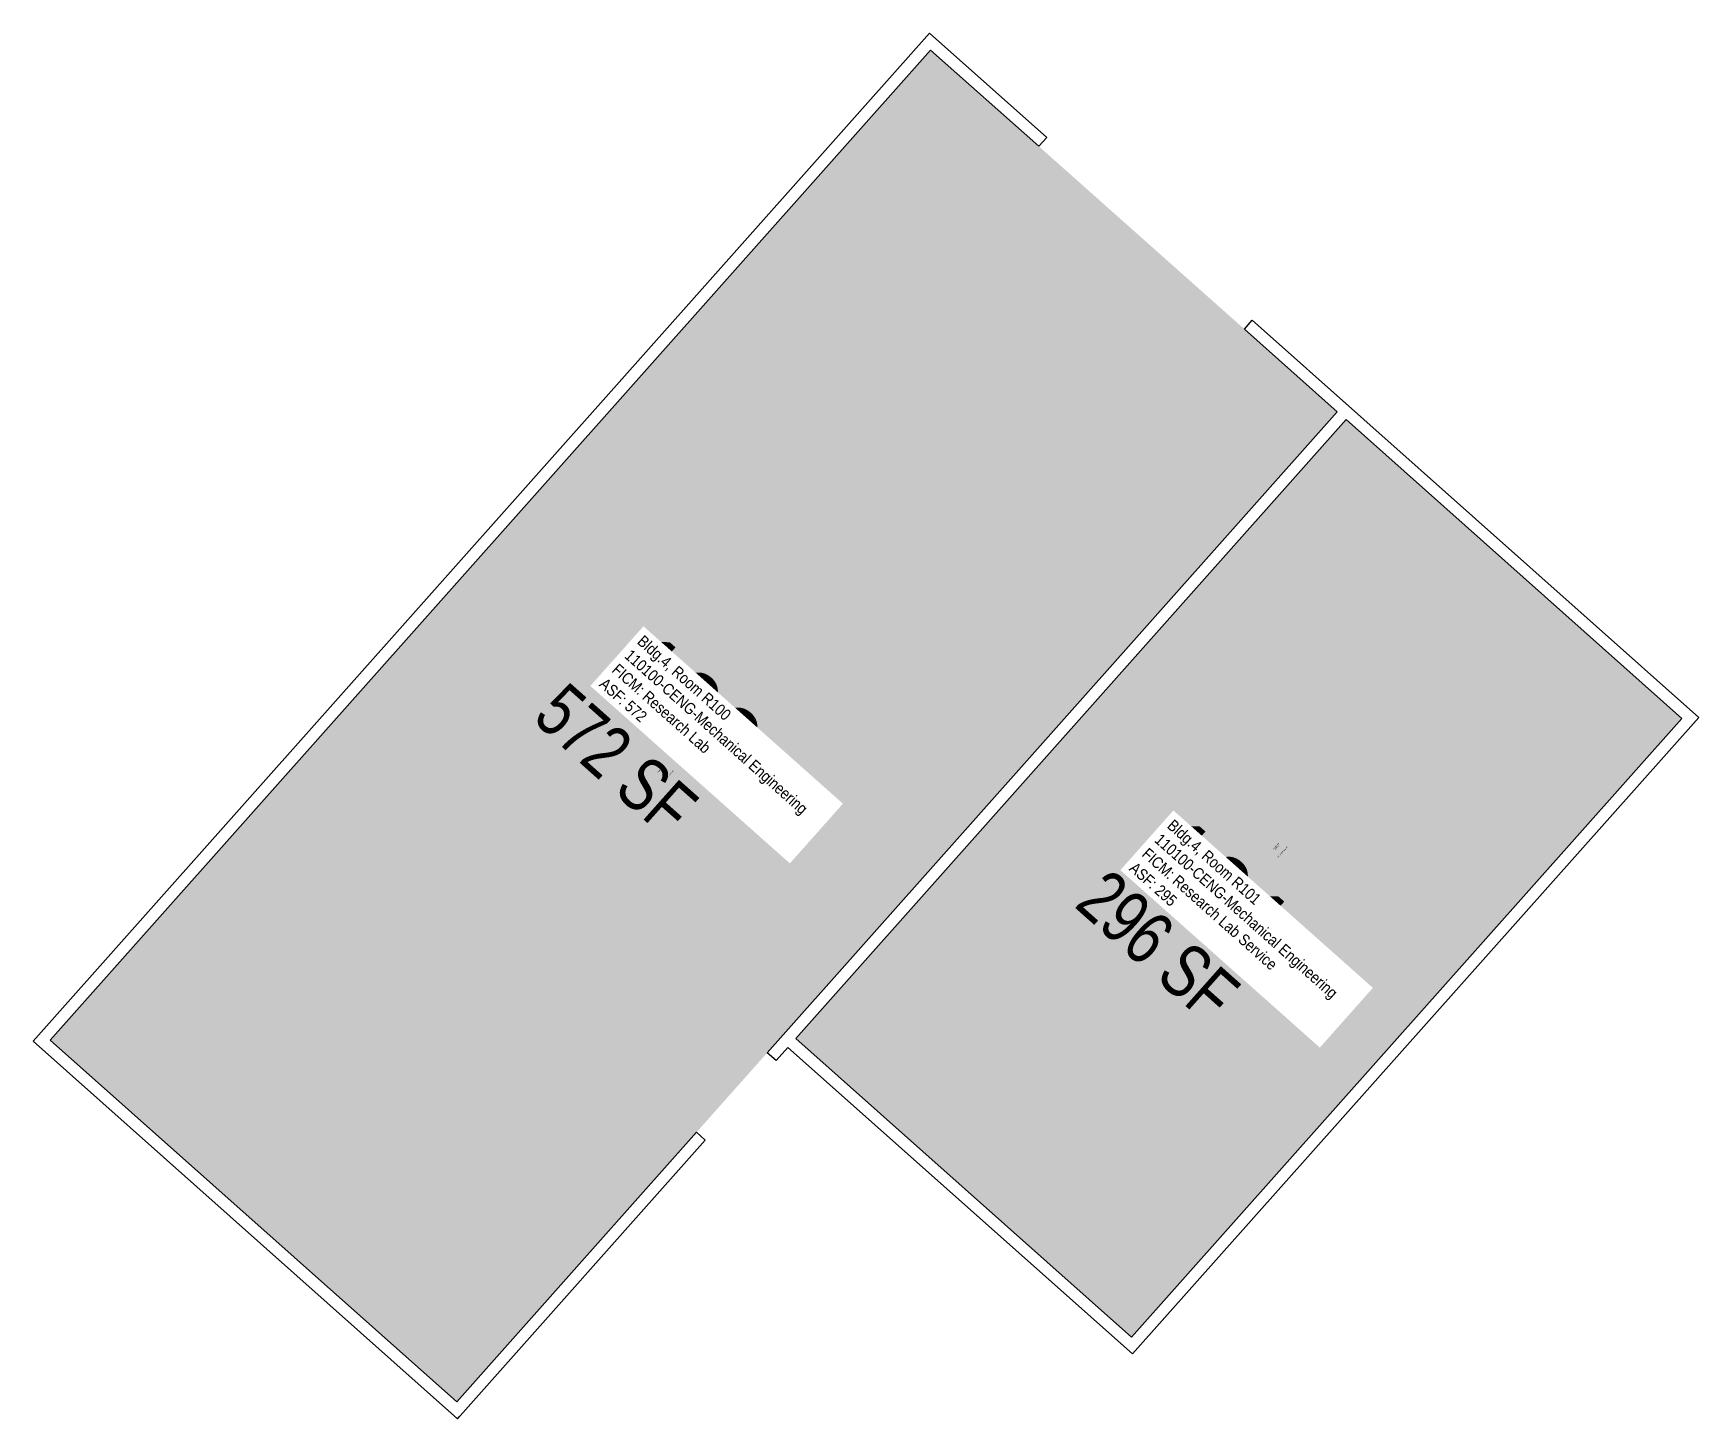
# Model space of a CAD drawing. Header units: inches. Extents: x 69201091 to 69201654, y 27696232 to 27696700.
import ezdxf
from ezdxf.enums import TextEntityAlignment as Align

# ---------------------------------------------------------------- set-up
doc = ezdxf.new("R2010")
doc.units = ezdxf.units.IN
doc.header["$LTSCALE"] = 10
doc.header["$MEASUREMENT"] = 0
for name, color, linetype in [('A-IDEN-CNUM', 7, 'CONTINUOUS'), ('A-IDEN-RNUM', 7, 'CONTINUOUS'), ('A-IDEN-SNUM', 4, 'CONTINUOUS'), ('A-IDEN-VNUM', 4, 'CONTINUOUS'), ('A-WALL', 5, 'CONTINUOUS'), ('AREA-TEXT', 3, 'CONTINUOUS'), ('Rooms-Category-Color', 7, 'CONTINUOUS'), ('Rooms-College-Color', 7, 'CONTINUOUS'), ('Rooms-Department-Color', 7, 'CONTINUOUS'), ('Rooms-Division-Color', 7, 'CONTINUOUS'), ('Rooms-Information', 7, 'CONTINUOUS')]:
    doc.layers.add(name, color=color, linetype=linetype)
doc.styles.add('CP_AREA', font='arial.ttf', dxfattribs={"height": 15})
doc.styles.add('CP_ROOMSNUMBER', font='arial.ttf', dxfattribs={"height": 1})
doc.styles.add('CP_ROOMVNUMBER', font='arial.ttf', dxfattribs={"width": 0.85, "height": 0.075})

msp = doc.modelspace()

# ---------------------------------------------------------------- hatches: boundary and pattern name
at = {"layer": 'Rooms-Category-Color', "true_color": 0xe3f498}
for points in [[(69201096.74, 27696359.58), (69201394.45, 27696694.35), (69201531.95, 27696572.08), (69201234.24, 27696237.3)], [(69201348.87, 27696360.18), (69201462.45, 27696259.18), (69201648.52, 27696468.41), (69201534.94, 27696569.42)]]:
    msp.add_hatch(color=61, dxfattribs=at).paths.add_polyline_path(points)
at = {"layer": 'Rooms-College-Color', "true_color": 0xadadad}
for points in [[(69201096.74, 27696359.58), (69201394.45, 27696694.35), (69201531.95, 27696572.08), (69201234.24, 27696237.3)], [(69201348.87, 27696360.18), (69201462.45, 27696259.18), (69201648.52, 27696468.41), (69201534.94, 27696569.42)]]:
    msp.add_hatch(color=253, dxfattribs=at).paths.add_polyline_path(points)
at = {"layer": 'Rooms-Department-Color', "true_color": 0x99d7b2}
for points in [[(69201096.74, 27696359.58), (69201394.45, 27696694.35), (69201531.95, 27696572.08), (69201234.24, 27696237.3)], [(69201348.87, 27696360.18), (69201462.45, 27696259.18), (69201648.52, 27696468.41), (69201534.94, 27696569.42)]]:
    msp.add_hatch(color=253, dxfattribs=at).paths.add_polyline_path(points)
at = {"layer": 'Rooms-Division-Color', "true_color": 0x99d7b2}
for points in [[(69201096.74, 27696359.58), (69201394.45, 27696694.35), (69201531.95, 27696572.08), (69201234.24, 27696237.3)], [(69201348.87, 27696360.18), (69201462.45, 27696259.18), (69201648.52, 27696468.41), (69201534.94, 27696569.42)]]:
    msp.add_hatch(color=253, dxfattribs=at).paths.add_polyline_path(points)

# ---------------------------------------------------------------- linework, layer by layer
at = {"layer": 'A-WALL'}
for p, q in [((69201394.12, 27696700), (69201091.1, 27696359.24)), ((69201433.73, 27696664.78), (69201394.12, 27696700)), ((69201394.45, 27696694.35), (69201096.74, 27696359.58)), ((69201431.07, 27696661.79), (69201394.45, 27696694.35)), ((69201431.07, 27696661.79), (69201433.73, 27696664.78)), ((69201500.56, 27696599.99), (69201503.22, 27696602.97)), ((69201531.95, 27696572.08), (69201500.56, 27696599.99)), ((69201654.17, 27696468.74), (69201503.22, 27696602.97)), ((69201339.23, 27696355.37), (69201531.95, 27696572.08)), ((69201348.87, 27696360.18), (69201534.94, 27696569.42)), ((69201648.52, 27696468.41), (69201534.94, 27696569.42)), ((69201462.45, 27696259.18), (69201648.52, 27696468.41)), ((69201462.78, 27696253.53), (69201654.17, 27696468.74)), ((69201091.1, 27696359.24), (69201234.57, 27696231.65)), ((69201096.74, 27696359.58), (69201234.24, 27696237.3)), ((69201342.22, 27696352.71), (69201346.21, 27696357.19)), ((69201462.78, 27696253.53), (69201346.21, 27696357.19)), ((69201462.45, 27696259.18), (69201348.87, 27696360.18)), ((69201342.22, 27696352.71), (69201339.23, 27696355.37)), ((69201234.24, 27696237.3), (69201315.31, 27696328.47)), ((69201318.3, 27696325.81), (69201315.31, 27696328.47)), ((69201234.57, 27696231.65), (69201318.3, 27696325.81)), ((69201234.57, 27696231.65), (69201235.23, 27696232.4)), ((69201234.57, 27696231.65), (69201235.23, 27696232.4))]:
    msp.add_line(p, q, dxfattribs=at)

# ---------------------------------------------------------------- texts
at = {"layer": 'A-IDEN-CNUM', "style": 'CP_ROOMSNUMBER'}
for s, p in [('CAD #004-R_R100-00', (69201305.89, 27696448.87)), ('CAD #004-R_R101-00', (69201513.46, 27696423.13))]:
    msp.add_text(s, height=0.36, rotation=48.3538, dxfattribs=at).set_placement(p, align=Align.MIDDLE)
at = {"layer": 'A-IDEN-RNUM', "style": 'CP_ROOMSNUMBER'}
for s, rotation, p in [('0100-00', 318.35, (69201303.65, 27696450.86)), ('0101-00', 48.3538, (69201511.62, 27696424.76))]:
    msp.add_text(s, height=0.36, rotation=rotation, dxfattribs=at).set_placement(p, align=Align.MIDDLE)
at = {"layer": 'A-IDEN-SNUM', "style": 'CP_ROOMSNUMBER'}
for s, p in [('0040R10000', (69201303.25, 27696451.21)), ('0040R10100', (69201511.22, 27696425.12))]:
    msp.add_text(s, height=0.36, rotation=48.3538, dxfattribs=at).set_placement(p, align=Align.MIDDLE)
at = {"layer": 'A-IDEN-VNUM', "style": 'CP_ROOMVNUMBER', "width": 0.85}
for s, p in [('100', (69201311.09, 27696471.79)), ('101', (69201490.27, 27696409.53))]:
    msp.add_text(s, height=27, rotation=318.3538, dxfattribs=at).set_placement(p, align=Align.MIDDLE_CENTER)
at = {"layer": 'AREA-TEXT', "style": 'CP_AREA', "width": 0.75}
for s, p in [('572 SF', (69201288.16, 27696454.48)), ('296 SF', (69201471.37, 27696391.46))]:
    msp.add_text(s, height=18, rotation=318.3538, dxfattribs=at).set_placement(p, align=Align.MIDDLE_CENTER)

# ---------------------------------------------------------------- next in the draw order: texts
at = {"layer": 'Rooms-Information', "char_height": 3.8571, "width": 86.4, "attachment_point": 7, "rotation": 318.3538, "style": 'CP_ROOMVNUMBER', "bg_fill": 3, "box_fill_scale": 1.5, "bg_fill_color": 256, "bg_fill_true_color": 13158600, "bg_fill_transparency": 0}
for s, insert in [('Bldg.4, Room R100^M^J110100-CENG-Mechanical Engineering^M^JFICM: Research Lab^M^JASF: 572', (69201282.13, 27696479.48)), ('Bldg.4, Room R101^M^J110100-CENG-Mechanical Engineering^M^JFICM: Research Lab Service^M^JASF: 295', (69201461.31, 27696417.21))]:
    msp.add_mtext(s, dxfattribs=dict(at, insert=insert))

doc.saveas('drawing.dxf')
